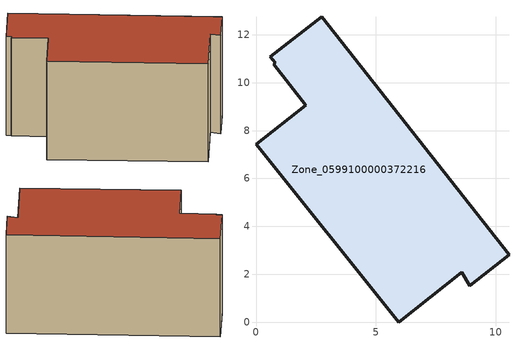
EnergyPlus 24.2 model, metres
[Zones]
Zone_0599100000372216
 floor ground (C_G): 2.08,9.06 0.74,10.78 0.81,10.82 0.6,11.08 2.74,12.75 10.56,2.82 8.92,1.52 8.59,2.09 5.96,0 0,7.43 z3.41
 wall outside (C_F): 0,7.43 5.96,0 8.59,2.09 8.92,1.52 10.56,2.82 2.74,12.75 0.6,11.08 0.81,10.82 0.74,10.78 2.08,9.06 0,7.43 z3.41:10.18
 roof outside (C_R): 0.74,10.78 2.08,9.06 0,7.43 5.96,0 8.59,2.09 8.92,1.52 10.56,2.82 2.74,12.75 0.6,11.08 0.81,10.82 z10.18
[BUILDING]
Pand.0599100000372216: North Axis=0; Terrain=City; Loads Convergence Tolerance Value=0.04; Temperature Convergence Tolerance Value=0.4; Solar Distribution=FullExterior; Maximum Number of Warmup Days=25; Minimum Number of Warmup Days=1
[Site:Location]
Rotterdam.The.Hague.AP_ZH_NLD Design_Conditions: Latitude=51.96; Longitude=4.45; Time Zone=1; Elevation=-4.5
[SITE:GROUNDTEMPERATURE:BUILDINGSURFACE]
18, 18, 18, 18, 18, 18, 18, 18, 18, 18, 18, 18
[MATERIAL] Thermal Absorptance=0.9; Solar Absorptance=0.7; Visible Absorptance=0.7
Name | Roughness | Thickness | Conductivity | Density | Specific Heat
G.TI.1992-2005 | MediumSmooth | 0.15 | 0.06 | 540 | 1210
F.TI.1992-2005 | Rough | 0.3 | 0.12 | 1920 | 840
R.TI.1992-2005 | MediumRough | 0.2 | 0.08 | 1500 | 1000
[CONSTRUCTION]
C_G: G.TI.1992-2005
C_F: F.TI.1992-2005
C_R: R.TI.1992-2005
[ZONE]
Zone_0599100000372216: Type=1; Multiplier=1; Ceiling Height=Autocalculate; Volume=Autocalculate; Floor Area=autocalculate; Part of Total Floor Area=Yes
[ZONEINFILTRATION:DESIGNFLOWRATE]
Infil_Zone_0599100000372216: Zone or ZoneList or Space or SpaceList=Zone_0599100000372216; Schedule=AlwaysOn; Design Flow Rate Calculation Method=Flow/Area; Flow Rate per Floor Area=0.0015; Constant Term Coefficient=1; Temperature Term Coefficient=0; Velocity Term Coefficient=0; Velocity Squared Term Coefficient=0
[HVACTEMPLATE:ZONE:IDEALLOADSAIRSYSTEM]
Zone_0599100000372216: Maximum Heating Supply Air Temperature=50; Minimum Cooling Supply Air Temperature=13; Maximum Heating Supply Air Humidity Ratio=0.0156; Minimum Cooling Supply Air Humidity Ratio=0.0077; Heating Limit=NoLimit; Cooling Limit=NoLimit; Dehumidification Control Type=ConstantSensibleHeatRatio; Cooling Sensible Heat Ratio=0.7; Dehumidification Setpoint=60; Humidification Control Type=None; Humidification Setpoint=30; Outdoor Air Method=None; Outdoor Air Flow Rate per Person=0.00944; Outdoor Air Flow Rate per Zone Floor Area=0; Outdoor Air Flow Rate per Zone=0; Demand Controlled Ventilation Type=None; Outdoor Air Economizer Type=NoEconomizer; Heat Recovery Type=None; Sensible Heat Recovery Effectiveness=0.7; Latent Heat Recovery Effectiveness=0.65
[ZONECONTROL:THERMOSTAT]
ThermostatControl_Zone_0599100000372216: Zone or ZoneList=Zone_0599100000372216; Control Type Schedule=DualSetpointControlType; Control 1=Thermostat_Zone_0599100000372216; Temperature Difference Between Cutout And Setpoint=0
[THERMOSTATSETPOINT:DUALSETPOINT]
Thermostat_Zone_0599100000372216: Heating Setpoint Temperature Schedule=HeatingSetpoint_Zone_0599100000372216; Cooling Setpoint Temperature Schedule=CoolingSetpoint_Zone_0599100000372216
[SCHEDULE:COMPACT]
HeatingSetpoint_Zone_0599100000372216: Through: 12/31, For: AllDays, Until: 24:00, 21
CoolingSetpoint_Zone_0599100000372216: Through: 12/31, For: AllDays, Until: 24:00, 24
DualSetpointControlType: Through: 12/31, For: AllDays, Until: 24:00, 4
AlwaysOn: Through: 12/31, For: AllDays, Until: 24:00, 1
